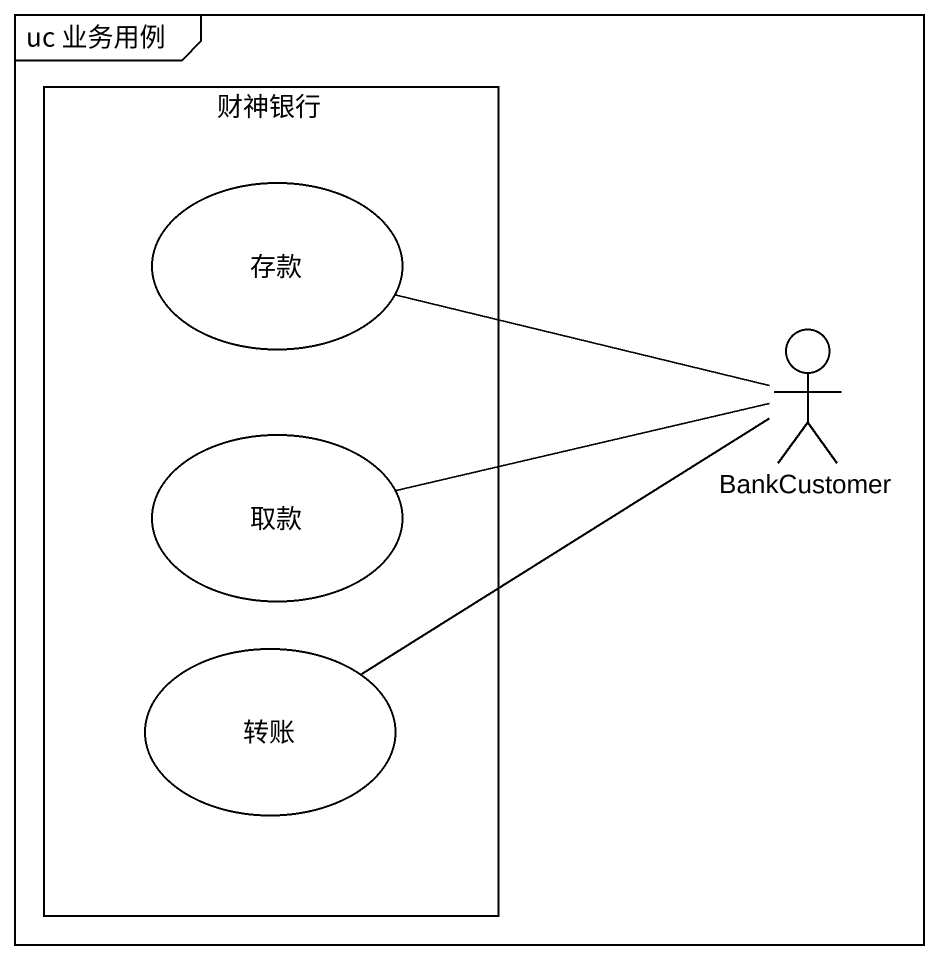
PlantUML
@startuml
mainframe uc 业务用例
rectangle 财神银行 {
  usecase 存款
  usecase 取款
  usecase 转账
}
actor BankCustomer
BankCustomer -left- 存款
BankCustomer -left- 取款
BankCustomer -left- 转账
@enduml
